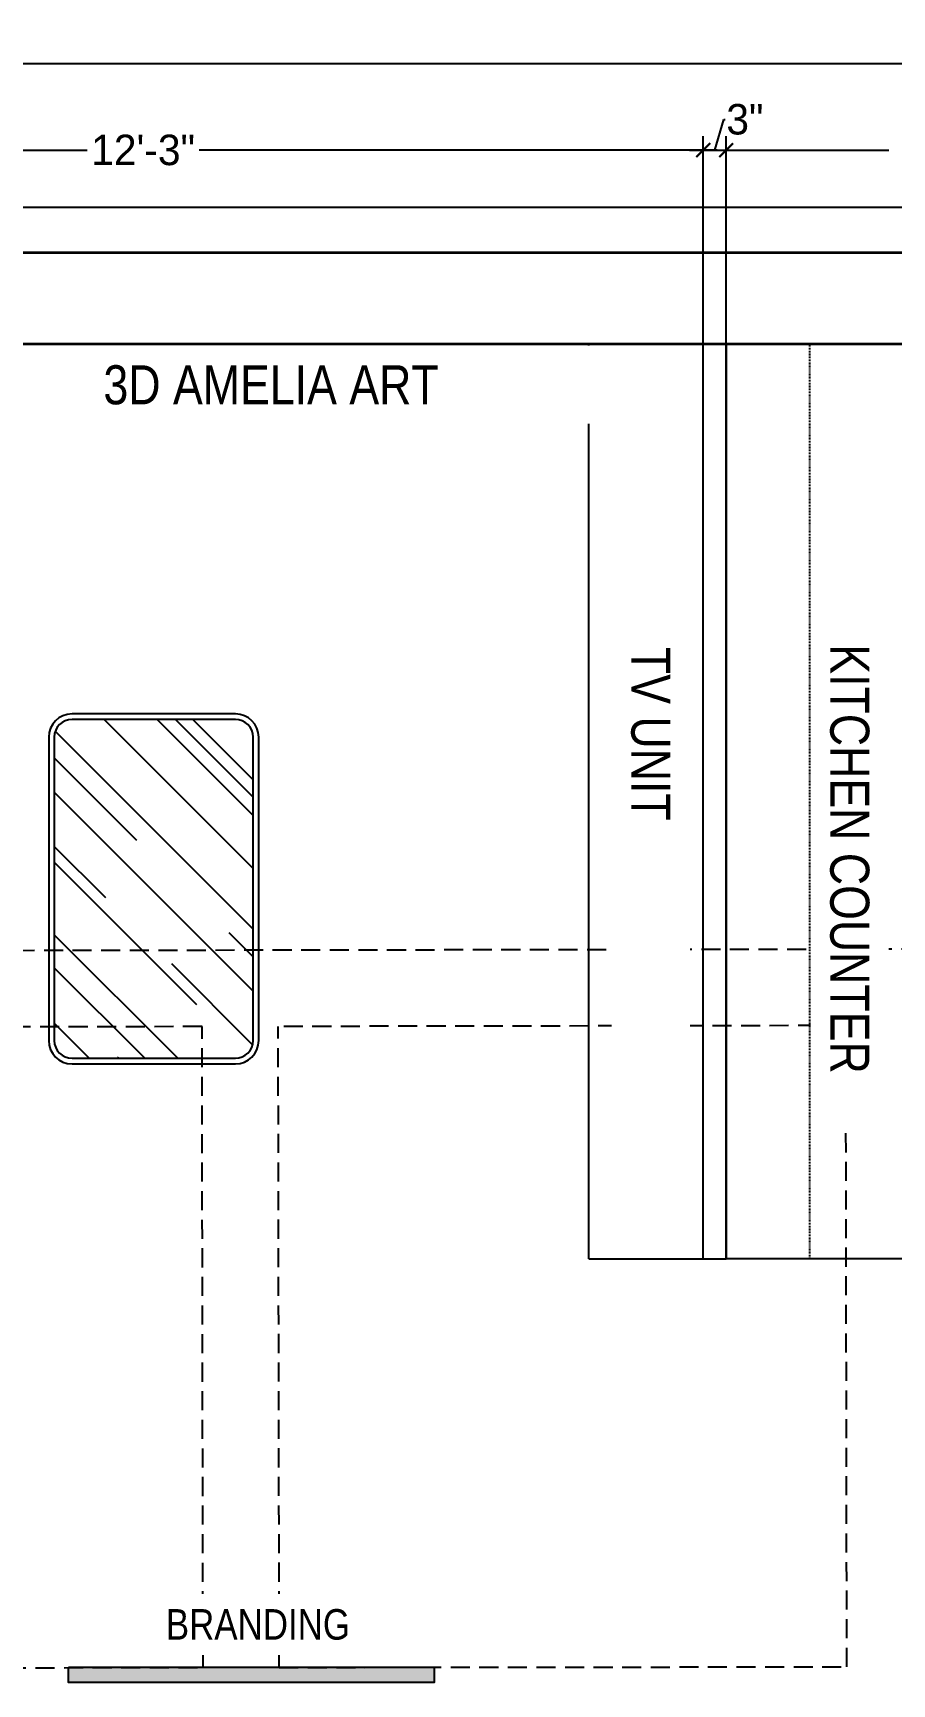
# Model space of a CAD drawing. Header units: inches. Extents: x -137722 to 81594, y -22256 to -1207.
# Drawn here: x -65925.2 to -65812.5, y -6506.7 to -6290.1 of the extents above; entities that cross this region are included whole.
import ezdxf

# ---------------------------------------------------------------- set-up
doc = ezdxf.new("R2010")
doc.units = ezdxf.units.IN
doc.header["$LTSCALE"] = 0.05
doc.header["$MEASUREMENT"] = 0
doc.header["$PDMODE"] = 3
doc.header["$PDSIZE"] = -4
doc.linetypes.add('A2-XREF-115_FURN$0$HIDDEN', pattern=[0.375, 0.25, -0.125])
doc.linetypes.add('DASHED2', pattern=[0.375, 0.25, -0.125])
doc.layers.get('Defpoints').update_dxf_attribs({"linetype": 'DASHED2'})
for name, color, linetype in [('00 floor', 7, 'Continuous'), ('beam', 7, 'Continuous'), ('Civil Dimension - Text', 7, 'Continuous'), ('text', 176, 'Continuous')]:
    doc.layers.add(name, color=color, linetype=linetype)
doc.layers.add('FURNITURE', color=36, linetype='Continuous', lineweight=18)
doc.layers.add('WALL', color=7, linetype='Continuous', lineweight=35)
doc.styles.add('4MMOF3-8', font='ARIALN.TTF', dxfattribs={"height": 5.12})
doc.styles.add('9-128OF1-4', font='stylu.ttf')
doc.dimstyles.new('DIM 1-4', dxfattribs={"dimtxt": 3.0792, "dimasz": 1.82, "dimexe": 1.82, "dimexo": 0, "dimgap": 0.09, "dimtad": 0, "dimzin": 0, "dimdsep": 46, "dimlunit": 4, "dimtxsty": '9-128OF1-4', "dimblk": 'ARCHTICK', "dimcen": 1.8125, "dimdle": 1.82, "dimclrd": 8, "dimclre": 8, "dimadec": 0, "dimazin": 0, "dimtfac": 1, "dimtofl": 0, "dimtmove": 0, "dimatfit": 3, "dimldrblk": 'OPEN90', "dimfxl": 1, "dimtolj": 1, "dimtzin": 0, "dimlwd": -1, "dimarcsym": 0})

# ---------------------------------------------------------------- blocks, each defined once
blk = doc.blocks.new('_ArchTick')
at = {"color": 0, "const_width": 0.15}
blk.add_lwpolyline([(-0.5, -0.5), (0.5, 0.5)], dxfattribs=at)
blk = doc.blocks.new('*D164')
at = {"layer": 'Civil Dimension - Text', "color": 8, "ltscale": 50, "transparency": 16777216}
for p, q in [((-65986.1, -6305.44), (-65918.14, -6305.44)), ((-65835.46, -6305.44), (-65903.43, -6305.44))]:
    blk.add_line(p, q, dxfattribs=at)
at = {"layer": 'Civil Dimension - Text', "color": 8, "lineweight": -2, "ltscale": 50, "transparency": 16777216}
for p, q in [((-65984.28, -6339.91), (-65984.28, -6303.62)), ((-65837.28, -6330.91), (-65837.28, -6303.62))]:
    blk.add_line(p, q, dxfattribs=at)
at = {"layer": 'Defpoints', "color": 0, "ltscale": 50, "transparency": 16777216}
for p in [(-65837.28, -6305.44), (-65837.28, -6330.91), (-65984.28, -6339.91)]:
    blk.add_point(p, dxfattribs=at)
at = {"layer": 'Civil Dimension - Text', "color": 8, "ltscale": 50, "transparency": 16777216, "xscale": 1.82, "yscale": 1.82, "zscale": 1.82, "rotation": 180}
blk.add_blockref('_ArchTick', (-65984.28, -6305.44), dxfattribs=at)
at = {"layer": 'Civil Dimension - Text', "color": 8, "ltscale": 50, "transparency": 16777216, "xscale": 1.82, "yscale": 1.82, "zscale": 1.82}
blk.add_blockref('_ArchTick', (-65837.28, -6305.44), dxfattribs=at)
at = {"layer": 'Civil Dimension - Text', "color": 0, "ltscale": 50, "transparency": 16777216, "insert": (-65910.78, -6305.44), "char_height": 4, "attachment_point": 5, "style": '9-128OF1-4'}
blk.add_mtext('\\A1;12\'-3"', dxfattribs=at)
blk = doc.blocks.new('_Open90')
at = {"color": 0, "linetype": 'ByBlock', "lineweight": -2}
for p, q in [((0, 0), (-1, 0)), ((-0.5, 0.5), (0, 0)), ((0, 0), (-0.5, -0.5))]:
    blk.add_line(p, q, dxfattribs=at)
blk = doc.blocks.new('*D165')
at = {"layer": 'Civil Dimension - Text', "color": 8, "ltscale": 50, "transparency": 16777216}
for p, q in [((-65835.78, -6305.44), (-65834.58, -6301.42)), ((-65834.58, -6301.42), (-65834.4, -6301.42)), ((-65839.1, -6305.44), (-65832.46, -6305.44))]:
    blk.add_line(p, q, dxfattribs=at)
at = {"layer": 'Civil Dimension - Text', "color": 8, "lineweight": -2, "ltscale": 50, "transparency": 16777216}
for p, q in [((-65837.28, -6330.91), (-65837.28, -6303.62)), ((-65834.28, -6330.91), (-65834.28, -6303.62))]:
    blk.add_line(p, q, dxfattribs=at)
at = {"layer": 'Defpoints', "color": 0, "ltscale": 50, "transparency": 16777216}
for p in [(-65834.28, -6305.44), (-65837.28, -6330.91), (-65834.28, -6330.91)]:
    blk.add_point(p, dxfattribs=at)
at = {"layer": 'Civil Dimension - Text', "color": 8, "ltscale": 50, "transparency": 16777216, "xscale": 1.82, "yscale": 1.82, "zscale": 1.82, "rotation": 180}
blk.add_blockref('_ArchTick', (-65837.28, -6305.44), dxfattribs=at)
at = {"layer": 'Civil Dimension - Text', "color": 8, "ltscale": 50, "transparency": 16777216, "xscale": 1.82, "yscale": 1.82, "zscale": 1.82}
blk.add_blockref('_ArchTick', (-65834.28, -6305.44), dxfattribs=at)
at = {"layer": 'Civil Dimension - Text', "color": 0, "ltscale": 50, "transparency": 16777216, "insert": (-65831.82, -6301.42), "char_height": 4, "attachment_point": 5, "style": '9-128OF1-4'}
blk.add_mtext('\\A1;3"', dxfattribs=at)
blk = doc.blocks.new('*D166')
at = {"layer": 'Civil Dimension - Text', "color": 8, "ltscale": 50, "transparency": 16777216}
for p, q in [((-65836.1, -6305.44), (-65812.95, -6305.44)), ((-65769.71, -6305.44), (-65792.86, -6305.44))]:
    blk.add_line(p, q, dxfattribs=at)
at = {"layer": 'Civil Dimension - Text', "color": 8, "lineweight": -2, "ltscale": 50, "transparency": 16777216}
for p, q in [((-65834.28, -6330.91), (-65834.28, -6303.62)), ((-65771.53, -6331.41), (-65771.53, -6303.62))]:
    blk.add_line(p, q, dxfattribs=at)
at = {"layer": 'Defpoints', "color": 0, "ltscale": 50, "transparency": 16777216}
for p in [(-65771.53, -6305.44), (-65834.28, -6330.91), (-65771.53, -6331.41)]:
    blk.add_point(p, dxfattribs=at)
at = {"layer": 'Civil Dimension - Text', "color": 8, "ltscale": 50, "transparency": 16777216, "xscale": 1.82, "yscale": 1.82, "zscale": 1.82, "rotation": 180}
blk.add_blockref('_ArchTick', (-65834.28, -6305.44), dxfattribs=at)
at = {"layer": 'Civil Dimension - Text', "color": 8, "ltscale": 50, "transparency": 16777216, "xscale": 1.82, "yscale": 1.82, "zscale": 1.82}
blk.add_blockref('_ArchTick', (-65771.53, -6305.44), dxfattribs=at)
at = {"layer": 'Civil Dimension - Text', "color": 0, "ltscale": 50, "transparency": 16777216, "insert": (-65802.91, -6305.44), "char_height": 4, "attachment_point": 5, "style": '9-128OF1-4'}
blk.add_mtext('\\A1;5\'-2{\\H1x;\\S3#4;}"', dxfattribs=at)
blk = doc.blocks.new('*D167')
at = {"layer": 'Civil Dimension - Text', "color": 8, "lineweight": -2, "ltscale": 50, "transparency": 16777216}
for p, q in [((-65984.28, -6339.91), (-65984.28, -6292.26)), ((-65573.03, -6339.91), (-65573.03, -6292.26))]:
    blk.add_line(p, q, dxfattribs=at)
at = {"layer": 'Civil Dimension - Text', "color": 8, "ltscale": 50, "transparency": 16777216}
for p, q in [((-65986.1, -6294.08), (-65789.41, -6294.08)), ((-65571.21, -6294.08), (-65767.91, -6294.08))]:
    blk.add_line(p, q, dxfattribs=at)
at = {"layer": 'Defpoints', "color": 0, "ltscale": 50, "transparency": 16777216}
for p in [(-65573.03, -6294.08), (-65984.28, -6339.91), (-65573.03, -6339.91)]:
    blk.add_point(p, dxfattribs=at)
at = {"layer": 'Civil Dimension - Text', "color": 8, "ltscale": 50, "transparency": 16777216, "xscale": 1.82, "yscale": 1.82, "zscale": 1.82, "rotation": 180}
blk.add_blockref('_ArchTick', (-65984.28, -6294.08), dxfattribs=at)
at = {"layer": 'Civil Dimension - Text', "color": 8, "ltscale": 50, "transparency": 16777216, "xscale": 1.82, "yscale": 1.82, "zscale": 1.82}
blk.add_blockref('_ArchTick', (-65573.03, -6294.08), dxfattribs=at)
at = {"layer": 'Civil Dimension - Text', "color": 0, "ltscale": 50, "transparency": 16777216, "insert": (-65778.66, -6294.08), "char_height": 4, "attachment_point": 5, "style": '9-128OF1-4'}
blk.add_mtext('\\A1;34\'-3{\\H1x;\\S1#4;}"', dxfattribs=at)

msp = doc.modelspace()

# ---------------------------------------------------------------- hatches: boundary and pattern name
at = {"lineweight": -3}
h = msp.add_hatch(dxfattribs=at)
h.set_pattern_fill('AR-RROOF', color=8, scale=12.24812, angle=225)
h.set_pattern_definition([(315, (-65701.141, -6412.365), (27.7143, -10.3929), [183.7218, -24.4962, 61.2406, -12.248]), (315, (-65685.292, -6419.553), (2.858, 20.1795), [36.7444, -4.042, 73.4887, -9.186]), (315, (-65689.449, -6409.333), (50.83848, -39.2331), [97.985, -17.1474, 48.9925, -12.2481])])
h.paths.add_polyline_path([(-65922.4362, -6382.4698), (-65922.4362, -6422.2762, 0.41421356), (-65920.1091, -6424.6033), (-65898.6749, -6424.6033, 0.41421356), (-65896.3477, -6422.2762), (-65896.3477, -6382.4698, 0.41421356), (-65898.6749, -6380.1426), (-65920.1091, -6380.1426, 0.41421356)])
at = {"layer": '00 floor', "true_color": 0xb3691e}
h = msp.add_hatch(color=32, dxfattribs=at)
h.dxf.hatch_style = 1
h.paths.add_polyline_path([(-65920.5928, -6504.4988), (-65920.5928, -6506.4988), (-65872.5928, -6506.4988), (-65872.5928, -6504.4988)])

# ---------------------------------------------------------------- linework, layer by layer
at = {"color": 6, "ltscale": 40}
msp.add_lwpolyline([(-65923.1711, -6382.4698), (-65923.1711, -6422.2762, 0.41421356), (-65920.1091, -6425.3382), (-65898.6749, -6425.3382, 0.41421356), (-65895.6129, -6422.2762), (-65895.6129, -6382.4698, 0.41421356), (-65898.6749, -6379.4078), (-65920.1091, -6379.4078, 0.41421356)], format="xyb", close=True, dxfattribs=at)
at = {"color": 1, "ltscale": 40}
msp.add_lwpolyline([(-65922.4362, -6382.4698), (-65922.4362, -6422.2762, 0.41421356), (-65920.1091, -6424.6033), (-65898.6749, -6424.6033, 0.41421356), (-65896.3477, -6422.2762), (-65896.3477, -6382.4698, 0.41421356), (-65898.6749, -6380.1426), (-65920.1091, -6380.1426, 0.41421356)], format="xyb", close=True, dxfattribs=at)
at = {"layer": '00 floor'}
for p, q in [((-65852.2831, -6450.909), (-65852.2831, -6330.909)), ((-65837.2831, -6450.909), (-65837.2831, -6330.909)), ((-65834.2831, -6450.909), (-65834.2831, -6330.909)), ((-65822.2831, -6330.909), (-65834.2831, -6330.909)), ((-65852.2831, -6450.909), (-65837.2831, -6450.909)), ((-65837.2831, -6450.909), (-65834.2831, -6450.909)), ((-65810.2831, -6450.909), (-65834.2831, -6450.909))]:
    msp.add_line(p, q, dxfattribs=at)
at = {"layer": '00 floor', "linetype": 'A2-XREF-115_FURN$0$HIDDEN', "ltscale": 5}
msp.add_line((-65823.2831, -6450.909), (-65823.2831, -6330.909), dxfattribs=at)
at = {"layer": '00 floor'}
msp.add_lwpolyline([(-65920.5928, -6504.4988), (-65872.5928, -6504.4988), (-65872.5928, -6506.4988), (-65920.5928, -6506.4988)], close=True, dxfattribs=at)
at = {"layer": 'beam', "color": 9, "linetype": 'A2-XREF-115_FURN$0$HIDDEN', "ltscale": 200, "true_color": 0xc7c8ca}
for p, q in [((-65786.2831, -6410.2523), (-65977.5444, -6410.5601)), ((-65818.5811, -6420.3042), (-65893.0547, -6420.4241)), ((-65892.9194, -6504.5213), (-65893.0547, -6420.4241)), ((-65818.4457, -6504.439), (-65818.5811, -6420.3042)), ((-65903.0547, -6420.4402), (-65977.5283, -6420.5601)), ((-65902.9194, -6504.5323), (-65903.0547, -6420.4402)), ((-65977.4055, -6504.6146), (-65902.9194, -6504.5323)), ((-65892.9194, -6504.5213), (-65818.4457, -6504.439))]:
    msp.add_line(p, q, dxfattribs=at)
at = {"layer": 'beam', "color": 253, "ltscale": 15}
msp.add_lwpolyline([(-65967.5331, -6312.909), (-65463.0331, -6312.909), (-65463.0331, -6627.659), (-66459.7831, -6627.659), (-66459.7831, -6312.909), (-66198.2831, -6312.909)], dxfattribs=at)
at = {"layer": 'Civil Dimension - Text', "ltscale": 50}
msp.add_line((-65834.2831, -6330.909), (-65834.2831, -6450.909), dxfattribs=at)
at = {"layer": 'FURNITURE', "ltscale": 50}
msp.add_line((-65834.2831, -6450.909), (-65834.2831, -6417.187), dxfattribs=at)
at = {"layer": 'WALL'}
for p, q in [((-65791.0331, -6318.909), (-65967.5331, -6318.909)), ((-65791.0331, -6330.909), (-65967.5331, -6330.909))]:
    msp.add_line(p, q, dxfattribs=at)

# ---------------------------------------------------------------- dimensions: what is measured, and where the dimension line sits
at = {"layer": 'Civil Dimension - Text', "ltscale": 50}
for base, p1, p2, picture, middle in [((-65834.2831, -6305.4445), (-65837.2831, -6330.909), (-65834.2831, -6330.909), '*D165', (-65834.3051, -6301.4178)), ((-65771.5331, -6305.4445), (-65834.2831, -6330.909), (-65771.5331, -6331.409), '*D166', (-65802.9081, -6305.4445))]:
    dim = msp.add_linear_dim(base=base, p1=p1, p2=p2, dimstyle='DIM 1-4', override={"dimtxt": 4, "dimdec": 3, "dimtdec": 3, "dimtmove": 1, "dimfxl": 0, "dimfrac": 1, "dimarcsym": 1}, dxfattribs=at)
    dim.commit()
    dim.dimension.update_dxf_attribs({"geometry": picture, "text_midpoint": middle})

# ---------------------------------------------------------------- next in the draw order: texts
at = {"layer": 'text', "ltscale": 50, "attachment_point": 4, "style": '4MMOF3-8', "bg_fill": 2}
for s, insert, char_height, width in [('3D AMELIA ART', (-65915.9886, -6336.2668), 5.12, 66.281096), ('\\pi25.90763;HISTORY WALL 5ft Wall', (-66009.0775, -6456.4549), 4, 101.801618), ('\\pi39.11909;BRANDING', (-65946.9218, -6498.9015), 4, 101.801618)]:
    msp.add_mtext(s, dxfattribs=dict(at, insert=insert, char_height=char_height, width=width))
at = {"layer": 'text', "ltscale": 50, "char_height": 5.12, "width": 66.281096, "attachment_point": 4, "rotation": 270, "style": '4MMOF3-8', "bg_fill": 2}
for s, insert in [('\\pi5.21804;KITCHEN COUNTER', (-65818.096, -6365.0612)), ('TV UNIT', (-65844.2012, -6370.6215))]:
    msp.add_mtext(s, dxfattribs=dict(at, insert=insert))

# ---------------------------------------------------------------- next in the draw order: dimensions: what is measured, and where the dimension line sits
at = {"layer": 'Civil Dimension - Text', "ltscale": 50}
for base, p2, picture, middle in [((-65573.0331, -6294.0779), (-65573.0331, -6339.909), '*D167', (-65778.6581, -6294.0779)), ((-65837.2831, -6305.4445), (-65837.2831, -6330.909), '*D164', (-65910.7831, -6305.4445))]:
    dim = msp.add_linear_dim(base=base, p1=(-65984.2831, -6339.909), p2=p2, dimstyle='DIM 1-4', override={"dimtxt": 4, "dimdec": 3, "dimtdec": 3, "dimtmove": 1, "dimfxl": 0, "dimfrac": 1, "dimarcsym": 1}, dxfattribs=at)
    dim.commit()
    dim.dimension.update_dxf_attribs({"geometry": picture, "text_midpoint": middle})

doc.saveas('drawing.dxf')
